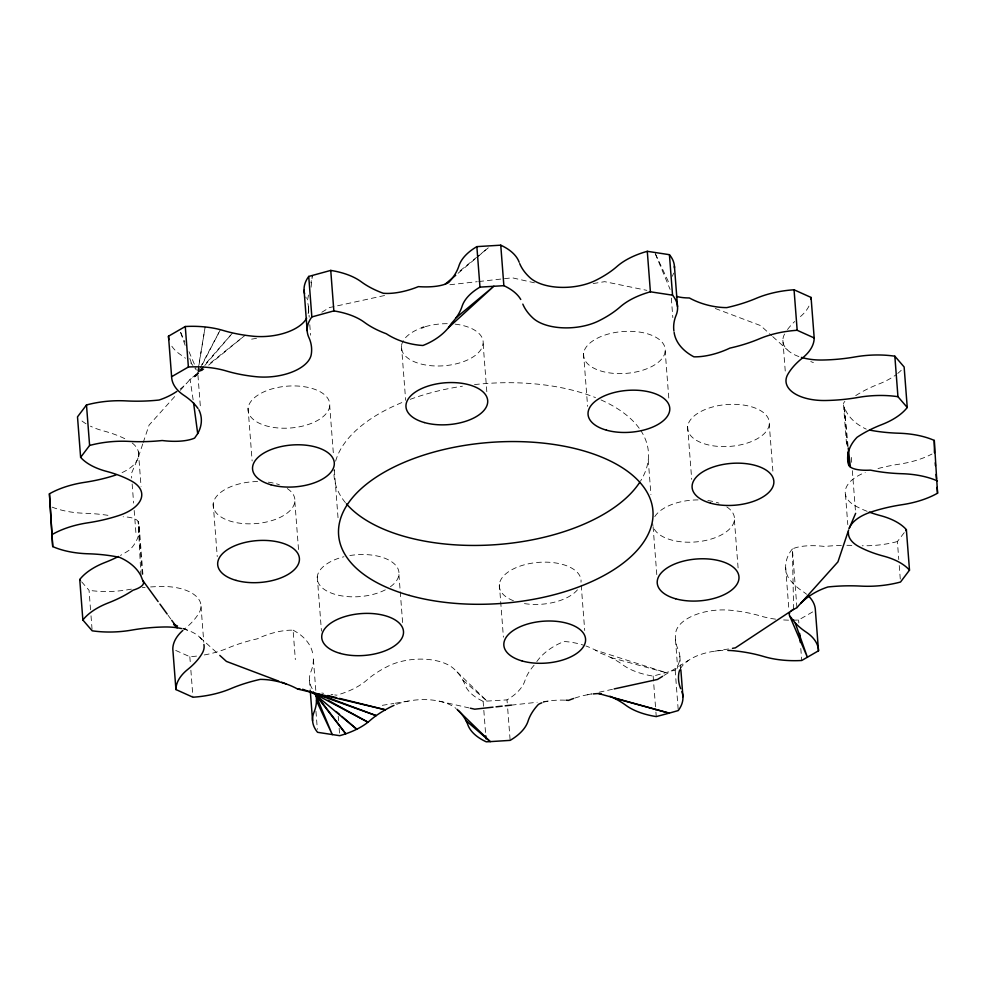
<?xml version="1.0" encoding="UTF-8"?>
<svg xmlns="http://www.w3.org/2000/svg" width="987" height="987" viewBox="0 0 987 987"><rect width="100%" height="100%" fill="white"/><g stroke="black" fill="none" stroke-linecap="round" stroke-linejoin="round"><path stroke-width="0.74" stroke-dasharray="4.93 3.7" d="M308.166 313.804L308.993 306.464M311.078 287.229L312.361 275.398L310.88 282.948M198.732 366.51L197.745 372.605L200.521 408.618M198.979 364.993L205.148 326.956L197.264 374.32L201.471 366.202M308.499 295.051L307.302 301.097A108.447 55.531 -4.4 0 1 308.351 312.385M142.745 443.953L137.884 458.437L131.357 473.661L131.703 478.066M143.226 442.509L149.062 425.126L176.278 394.8M202.175 364.845L220.397 329.683L201.422 365.424M200.719 366.757L195.796 376.022L203.766 366.708M904.24 532.635L897.393 541.542L898.775 559.543M204.753 365.535L232.611 332.927L204.457 365.054M203.445 366.202L193.39 377.676L203.976 368.99M180.313 390.309L186.358 383.561M458.042 273.313L476.758 257.533M477.93 256.546L488.454 247.675L477.757 256.373M208.676 365.141L245.121 335.247L208.035 364.894M459.967 270.931L476.573 257.348M203.248 368.719L190.084 379.242A44.625 27.081 -22.2 0 1 179.955 389.211M321.848 312.25L329.51 307.549L387.792 294.805M663.869 675.527L688.112 660.648M812.659 611.928L798.606 619.984A67.104 34.36 -4.4 0 1 795.251 620.132M775.56 619.157A67.104 34.36 -4.4 0 1 760.669 616.024A108.447 55.531 -4.4 0 0 730.935 610.299A42.873 21.948 -4.4 0 0 675.713 632.692A108.447 55.531 -4.4 0 0 677.551 648.151L679.315 652.839A67.104 34.36 -4.4 0 1 675.157 670.062L653.147 676.095A67.104 34.36 -4.4 0 1 622.637 664.707A108.447 55.531 -4.4 0 0 600.688 653.246L595.395 650.125A44.625 24.922 14.3 0 0 585.933 645.979M587.253 694.811L591.744 693.836M599.208 692.195L612.668 689.259M593.15 283.553L604.686 281.665L646.88 290.363M382.314 705.335L393.85 703.447M395.293 703.213L408.273 701.091M251.636 339.133L258.865 337.973M715.131 651.136L731.034 648.558M449.838 284.737L477.239 281.69M478.769 281.529L512.265 277.803L534.46 282.825M511.278 705.137L537.162 702.263M543.257 701.584L550.869 700.733M534.103 665.226A108.447 55.531 -4.4 0 0 524.948 680.611A67.104 34.36 -4.4 0 1 507.022 699.882L483.137 701.325A67.104 34.36 -4.4 0 1 464.704 684.25A108.447 55.531 -4.4 0 0 455.143 670L453.884 668.804A42.873 21.948 -4.4 0 0 388.347 666.065A108.447 55.531 -4.4 0 0 366.745 680.154A67.104 34.36 -4.4 0 1 336.604 695.193L334.741 694.934M331.027 694.404L332.878 694.675M321.787 693.022L323.625 693.306M439.227 701.165L468.825 707.864M610.743 657.552L666.04 672.653L595.395 650.125M715.279 308.487L760.57 325.587L771.612 335.58M810.771 361.538L813.411 362.636M182.842 628.225L188.135 630.434M196.536 656.108A67.104 34.36 -4.4 0 1 189.825 656.713L175.587 650.371M462.903 680.191L487.109 701.128L455.143 670M772.722 336.592L787.071 349.595M199.929 637.405L218.695 654.418M90.545 609.806L89.052 590.312L81.218 581.343M168.086 615.296L170.8 619.034M655.343 253.721L669.902 284.91M180.757 332.446L184.877 342.07M188.998 351.68L196.068 368.163M655.306 253.782L670.111 289.376M180.596 332.57L185.198 345.512M189.788 358.441L191.836 364.191M193.131 399.834L190.084 379.242A44.625 11.474 -1.5 0 0 197.24 370.902L195.759 369.274A108.447 55.531 -4.4 0 0 194.883 367.978M848.092 446.469L844.292 406.607A44.625 11.733 0.2 0 1 844.86 401.401M899.243 565.539L900.514 582.034M851.337 457.425L851.793 463.31M852.361 470.676L855.532 511.871M847.352 446.334L844.292 406.607A44.625 30.671 8.3 0 0 866.253 429.135M843.49 404.867L846.747 447.173M845.489 494.623L847.796 524.615M782.876 340.318L785.418 373.308M798.606 619.984L798.841 622.982M800.802 648.484L801.728 660.488M796.916 607.758L792.388 548.908A44.625 16.828 10.8 0 1 824.799 546.477A108.447 55.531 -4.4 0 1 841.368 545.392M785.677 567.87L788.909 609.904M769.28 424.373A40.985 20.986 -4.4 0 1 705.976 444.298A40.985 20.986 -4.4 0 1 710.109 407.705A40.985 20.986 -4.4 0 1 769.28 424.373L772.994 472.662M734.402 519.989L738.239 569.783M687.631 426.544L691.702 479.361M671.333 298.099L672.826 317.604M665.201 351.372A40.985 20.986 -4.4 0 1 601.897 371.309A40.985 20.986 -4.4 0 1 606.03 334.704A40.985 20.986 -4.4 0 1 665.201 351.372L669.026 401.178M679.821 656.269L680.746 668.261M675.49 639.81L677.687 668.31M675.157 670.062L678.266 710.566M648.249 459.893L650.927 494.598M653.098 526.688L656.935 576.482M653.147 676.095L655.8 710.591M655.911 712.096L656.256 716.587M583.551 353.556L587.61 406.373M581.232 585.229L584.711 630.496M483.124 343.76L486.838 392.049M499.348 584.378L503.407 637.207M507.022 699.882L507.256 702.88M507.713 708.876L510.143 740.373M483.137 701.325L483.704 708.814M483.827 710.319L485.666 734.316M401.475 345.931L405.657 400.266M398.921 574.594L402.758 624.389M329.72 405.99A40.985 20.986 -4.4 0 1 266.416 425.915A40.985 20.986 -4.4 0 1 270.549 389.322A40.985 20.986 -4.4 0 1 329.72 405.99L333.544 455.784M334.334 469.763L338.047 518.052M308.388 306.698L309.202 317.197M309.782 324.698L310.584 335.198M338.22 716.192L338.566 720.695M339.146 728.184L339.713 735.685M317.271 576.766L321.454 631.1M315.791 690.394L313.249 657.404A108.447 55.531 -4.4 0 1 310.917 671.666A67.104 34.36 -4.4 0 0 313.261 690.271M315.963 711.319L317.345 729.319M309.474 680.339L310.165 689.333M294.842 501.593L298.666 551.4M204.26 654.961A67.104 34.36 -4.4 0 0 227.602 648.188A108.447 55.531 -4.4 0 1 257.126 638.885A44.625 20.11 -22.2 0 1 293.09 630.175L295.347 659.612M248.07 408.162L252.129 460.978M213.192 503.777L217.251 556.594M201.015 606.191L203.778 642.192M189.825 656.713L190.405 664.214M190.873 670.21L192.946 697.217M138.402 451.886L141.055 486.381M139.204 526.219L142.93 574.582M142.251 574.508L138.18 521.543A44.625 13.238 -14 0 0 123.141 516.769M132.147 483.963L133.627 503.086M134.183 510.439L135.885 532.511M91.014 615.802L92.05 629.311M140.919 575.84L138.18 521.543A44.625 32.176 -10.8 0 1 129.951 549.697A108.447 55.531 -4.4 0 1 120.488 555.41M793.61 609.324L792.388 548.908A44.625 32.435 -8.4 0 0 788.119 577.222L789.958 579.801A108.447 55.531 -4.4 0 0 802.962 591.571A67.104 34.36 -4.4 0 1 806.589 594.273M536.805 661.623A44.625 28.068 -21.4 0 1 564.07 641.513A44.625 24.922 14.3 0 1 583.44 645.14M293.09 630.175A44.625 31.288 6.4 0 1 312.867 654.578M640.637 430.32A157.624 80.712 -4.4 0 1 640.526 481.064M345.388 502.617A157.624 80.712 -4.4 0 1 334.075 469.763M335.617 461.176A157.624 80.712 -4.4 0 1 404.362 401.561M410.185 399.34A157.624 80.712 -4.4 0 1 462.422 386.188M474.488 384.597A157.624 80.712 -4.4 0 1 595.519 397.613M601.021 399.932A157.624 80.712 -4.4 0 1 639.81 429.111M287.242 488.54A40.985 20.986 -4.4 0 1 268.834 521.444A40.985 20.986 -4.4 0 1 213.414 507.478A40.985 20.986 -4.4 0 1 259.433 481.533M268.316 482.174A40.985 20.986 -4.4 0 1 275.213 483.494M276.496 483.84A40.985 20.986 -4.4 0 1 279.383 484.753M455.167 324.155A40.985 20.986 -4.4 0 1 477.276 353.765A40.985 20.986 -4.4 0 1 413.861 361.575A40.985 20.986 -4.4 0 1 419.981 328.486M425.323 326.672A40.985 20.986 -4.4 0 1 449.233 323.724M726.802 506.923A40.985 20.986 -4.4 0 1 706.236 540.345A40.985 20.986 -4.4 0 1 652.691 523.529M654.763 516.657A40.985 20.986 -4.4 0 1 698.993 499.915M707.876 500.557A40.985 20.986 -4.4 0 1 718.943 503.136M577.432 589.844A40.985 20.986 -4.4 0 1 523.036 603.365M513.425 600.725A40.985 20.986 -4.4 0 1 524.257 564.823A40.985 20.986 -4.4 0 1 580.998 582.207M349.842 555.545A40.985 20.986 -4.4 0 1 392.9 562.664A40.985 20.986 -4.4 0 1 390.173 586.907M385.275 589.856A40.985 20.986 -4.4 0 1 323.033 588.486A40.985 20.986 -4.4 0 1 343.957 556.742M543.121 702.386A44.625 15.841 9.7 0 1 564.786 700.165M897.393 541.542A67.104 34.36 -4.4 0 1 862.206 545.762M867.117 511.315A108.447 55.531 -4.4 0 1 855.433 505.924A42.873 21.948 -4.4 0 1 865.229 472.489M878.011 468.541A108.447 55.531 -4.4 0 1 899.219 464.174A67.104 34.36 -4.4 0 0 931.999 454.032M846.883 545.317A108.447 55.531 -4.4 0 1 852.361 545.392M798.865 356.566A42.873 21.948 -4.4 0 1 784.764 333.742M787.503 329.559A108.447 55.531 -4.4 0 1 794.732 321.491M808.933 306.13A67.104 34.36 -4.4 0 1 799.186 317.629M855.717 395.627A108.447 55.531 -4.4 0 1 878.64 384.116A67.104 34.36 -4.4 0 0 895.789 374.937M901.242 370.273A67.104 34.36 -4.4 0 1 897.751 373.419M672.418 276.261A108.447 55.531 -4.4 0 1 672.961 274.842A67.104 34.36 -4.4 0 0 673.59 273.103M305.748 297.001A108.447 55.531 -4.4 0 1 306.34 298.358M171.837 346.227A67.104 34.36 -4.4 0 0 180.917 354.938A108.447 55.531 -4.4 0 1 185.47 358.244M190.688 362.957A108.447 55.531 -4.4 0 1 192.909 365.437M124.757 438.672A108.447 55.531 -4.4 0 0 103.438 430.887A67.104 34.36 -4.4 0 1 90.434 426.162M86.054 423.793A67.104 34.36 -4.4 0 1 80.49 419.783M132.209 443.015A42.873 21.948 -4.4 0 1 121.29 472.946M52.077 507.108A67.104 34.36 -4.4 0 0 85.092 513.289A108.447 55.531 -4.4 0 1 108.952 515.485M131.394 589.14A108.447 55.531 -4.4 0 0 128.692 589.597A67.104 34.36 -4.4 0 1 89.052 590.312M142.325 587.672A108.447 55.531 -4.4 0 1 145.089 587.388M150.604 586.944A108.447 55.531 -4.4 0 1 161.658 586.488A42.873 21.948 -4.4 0 1 199.127 612.754A108.447 55.531 -4.4 0 1 184.692 628.867M182.879 628.879A42.873 21.948 -4.4 0 1 203.285 642.389M396.601 704.336A42.873 21.948 -4.4 0 1 455.957 708.407M788.564 620.157A67.104 34.36 -4.4 0 1 781.975 619.836M680.351 668.804A42.873 21.948 -4.4 0 1 726.58 650.396M574.829 698.068A44.625 18.975 -21.5 0 1 591.731 694.095"/><path stroke-width="1.48" d="M115.898 474.994A108.447 55.531 -4.4 0 1 84.672 482.335A67.104 34.36 -4.4 0 0 49.436 493.808L52.718 546.576A67.104 34.36 -4.4 0 0 88.213 553.781A108.447 55.531 -4.4 0 1 119.587 557.347A44.625 30.671 8.3 0 1 140.919 575.84L142.708 580.393L158.117 601.589M49.436 493.808L52.718 546.576M934.442 452.7L934.282 440.424A67.104 34.36 -4.4 0 0 898.787 433.219A108.447 55.531 -4.4 0 1 869.892 430.147M855.643 513.339L849.116 528.563A42.873 21.948 -4.4 0 1 871.102 512.006A108.447 55.531 -4.4 0 1 902.328 504.665A67.104 34.36 -4.4 0 0 937.564 493.192L934.282 440.424M848.623 530.007L837.938 561.874L800.642 603.439M198.88 409.778A44.625 32.435 -8.4 0 1 197.696 433.589L194.612 438.092A44.625 16.828 10.8 0 1 162.201 440.523A108.447 55.531 -4.4 0 1 129.211 441.399A67.104 34.36 -4.4 0 0 89.607 445.458L80.626 457.351A67.104 34.36 -4.4 0 0 106.547 471.379A108.447 55.531 -4.4 0 1 131.567 481.076A42.873 21.948 -4.4 0 1 119.008 515.485A108.447 55.531 -4.4 0 1 87.781 522.826A67.104 34.36 -4.4 0 0 52.558 534.3M197.992 408.482A108.447 55.531 -4.4 0 0 184.038 395.429A67.104 34.36 -4.4 0 1 171.615 376.713L188.394 367.016A67.104 34.36 -4.4 0 1 226.331 370.976A108.447 55.531 -4.4 0 0 256.065 376.701A42.873 21.948 -4.4 0 0 311.287 354.308A108.447 55.531 -4.4 0 0 308.869 337.492A67.104 34.36 -4.4 0 1 311.843 316.938L333.853 310.905A67.104 34.36 -4.4 0 1 364.363 322.293A108.447 55.531 -4.4 0 0 386.312 333.754A44.625 24.922 14.3 0 0 422.929 345.487A44.625 28.068 -21.4 0 0 448.517 327.61L451.664 323.107A108.447 55.531 -4.4 0 0 462.052 306.389A67.104 34.36 -4.4 0 1 479.978 287.118L503.863 285.675A67.104 34.36 -4.4 0 1 520.754 299.468M905.671 530.648L906.374 529.649A67.104 34.36 -4.4 0 0 880.453 515.621A108.447 55.531 -4.4 0 1 869.226 512.105M906.374 529.649L909.496 570.141L900.514 582.034A67.104 34.36 -4.4 0 1 860.911 586.105A108.447 55.531 -4.4 0 0 827.92 586.969A44.625 27.081 -22.2 0 0 796.916 607.758L793.61 609.324A44.625 11.474 -1.5 0 0 791.204 610.978M176.846 391.432A44.625 27.081 -22.2 0 1 159.08 400.031A108.447 55.531 -4.4 0 1 126.089 400.895A67.104 34.36 -4.4 0 0 86.486 404.966L77.504 416.859L80.626 457.351M448.517 327.61L493.907 286.205L456.191 317.666M304.576 293.657A67.104 34.36 -4.4 0 1 308.734 276.434L330.744 270.413A67.104 34.36 -4.4 0 1 361.242 281.788A108.447 55.531 -4.4 0 0 383.203 293.25A44.625 18.975 -21.5 0 0 418.402 286.625A44.625 15.841 9.7 0 0 445.174 284.17L455.71 275.287M793.61 609.324L735.364 647.867L732.477 648.336M662.598 676.317L657.49 679.451L614.161 688.926M171.615 376.713L168.493 336.209L185.272 326.512A67.104 34.36 -4.4 0 1 223.21 330.472A108.447 55.531 -4.4 0 0 252.943 336.209A42.873 21.948 -4.4 0 0 306.649 318.196M808.18 595.704A67.104 34.36 -4.4 0 1 815.385 610.287L818.507 650.791L801.728 660.488A67.104 34.36 -4.4 0 1 763.79 656.528A108.447 55.531 -4.4 0 0 734.057 650.791A42.873 21.948 -4.4 0 0 727.838 650.421M445.174 284.17L448.554 282.615A108.447 55.531 -4.4 0 0 458.93 265.885A67.104 34.36 -4.4 0 1 476.857 246.627L500.754 245.183A67.104 34.36 -4.4 0 1 518.496 260.605L519.174 262.258M493.007 707.161L474.735 709.197L470.305 708.197M496.054 706.828L502.149 706.149M505.196 705.816L511.278 705.137M593.187 693.935A44.625 18.975 -21.5 0 1 598.739 693.577L601.268 693.664M519.705 263.615A108.447 55.531 -4.4 0 0 530.007 277.705A42.873 21.948 -4.4 0 0 595.543 280.444A108.447 55.531 -4.4 0 0 617.134 266.354A67.104 34.36 -4.4 0 1 647.287 251.315L669.42 254.683A67.104 34.36 -4.4 0 1 674.454 267.896M522.826 304.119A108.447 55.531 -4.4 0 0 533.116 318.196A42.873 21.948 -4.4 0 0 598.653 320.935A108.447 55.531 -4.4 0 0 620.255 306.846A67.104 34.36 -4.4 0 1 650.396 291.807L672.542 295.175A67.104 34.36 -4.4 0 1 676.083 315.334A108.447 55.531 -4.4 0 0 673.911 331.015M182.854 630.422A67.104 34.36 -4.4 0 0 172.811 649.051L175.933 689.555L192.946 697.217A67.104 34.36 -4.4 0 0 230.711 688.692A108.447 55.531 -4.4 0 1 260.247 679.377A44.625 23.799 14.5 0 1 297.618 689.037L385.349 709.789L339.565 698.414M327.746 695.49L336.604 697.686M613.865 698.043L669.161 713.145L678.266 710.566A67.104 34.36 -4.4 0 0 681.918 691.665M598.739 693.577L669.161 713.145L656.256 716.587A67.104 34.36 -4.4 0 1 625.758 705.212A108.447 55.531 -4.4 0 0 609.978 696.242M302.627 689.247L376.195 715.624L318.517 694.108M278.79 681.178L226.43 661.413L219.805 655.417M281.628 682.251L285.872 683.855M177.549 626.017L173.589 624.364L177.154 627.769L171.713 620.292M676.44 296.322A44.625 12.621 -12.4 0 0 689.382 297.963A44.625 23.799 14.5 0 0 726.753 307.623A108.447 55.531 -4.4 0 0 756.289 298.308A67.104 34.36 -4.4 0 1 794.054 289.783L811.067 297.445L814.189 337.949A67.104 34.36 -4.4 0 1 802.308 358.133A108.447 55.531 -4.4 0 0 787.873 374.246A42.873 21.948 -4.4 0 0 825.342 400.512A108.447 55.531 -4.4 0 0 858.308 397.403A67.104 34.36 -4.4 0 1 897.948 396.688L907.25 407.483A67.104 34.36 -4.4 0 1 881.749 424.62A108.447 55.531 -4.4 0 0 857.049 437.303A44.625 32.176 -10.8 0 0 848.82 465.457L850.387 467.073A44.625 13.238 -14 0 0 870.534 470.145A108.447 55.531 -4.4 0 0 901.908 473.711A67.104 34.36 -4.4 0 1 937.391 480.916M674.133 332.422A44.625 31.288 6.4 0 0 693.91 356.825A44.625 20.11 -22.2 0 0 729.874 348.115A108.447 55.531 -4.4 0 0 759.398 338.812A67.104 34.36 -4.4 0 1 797.175 330.287L814.189 337.949M309.684 691.245L368.003 722.2L327.918 700.215M317.234 694.342L319.911 695.81M312.867 692.615L356.763 729.233L341.884 716.451M336.16 711.541L339.602 714.489M466.024 720.683L490.231 741.619L510.143 740.373A67.104 34.36 -4.4 0 0 528.07 721.115A108.447 55.531 -4.4 0 1 538.446 704.385A44.625 15.841 9.7 0 1 541.826 702.83M456.993 709.295L490.231 741.619L486.246 741.817A67.104 34.36 -4.4 0 1 467.826 724.742A108.447 55.531 -4.4 0 0 458.264 710.492M801.432 357.405A42.873 21.948 -4.4 0 0 822.233 360.021A108.447 55.531 -4.4 0 0 855.186 356.912A67.104 34.36 -4.4 0 1 894.839 356.196L904.129 366.979L907.25 407.483M789.736 612.68A44.625 11.474 -1.5 0 0 789.76 616.098L791.241 617.726A108.447 55.531 -4.4 0 0 806.083 632.062A67.104 34.36 -4.4 0 1 818.507 650.791M118.44 556.483A108.447 55.531 -4.4 0 1 105.251 562.38A67.104 34.36 -4.4 0 0 79.75 579.517L80.478 580.43M79.75 579.517L82.871 620.021L92.161 630.804A67.104 34.36 -4.4 0 0 131.814 630.088A108.447 55.531 -4.4 0 1 164.767 626.979A42.873 21.948 -4.4 0 1 181.485 628.559M313.286 691.875L345.746 733.81L316.963 695.81M159.931 604.081L167.173 614.05M315.112 693.355L315.988 695.082A108.447 55.531 -4.4 0 1 314.039 712.158A67.104 34.36 -4.4 0 0 317.58 732.317L339.713 735.685A67.104 34.36 -4.4 0 0 369.866 720.646A108.447 55.531 -4.4 0 1 391.457 706.556A42.873 21.948 -4.4 0 1 393.961 705.397M316.469 700.733L332.286 734.636L315.704 694.774M789.76 616.098L807.415 657.293L795.164 622.809M193.563 402.782L197.696 433.589M848.252 447.938L850.387 467.073M935.232 462.829L935.454 465.716M936.12 474.389L936.453 478.732M937.119 487.405L937.564 493.192M894.839 356.196L897.948 396.688M847.808 452.219L848.82 465.457M794.054 289.783L797.175 330.287M799.655 633.481L800.346 642.488M674.417 266.169L677.526 306.661M669.42 254.683L672.542 295.175M680.857 669.766L682.93 696.76M647.287 251.315L650.396 291.807M500.754 245.183L503.863 285.675M476.857 246.627L479.978 287.118M485.789 735.821L486.023 738.819M330.744 270.413L333.853 310.905M308.734 276.434L311.843 316.938M304.07 290.24L307.179 330.731M310.276 690.838L312.583 720.831M185.272 326.512L188.394 367.016M86.486 404.966L89.607 445.458M639.798 482.211A157.624 80.712 -4.4 0 1 496.387 544.627A157.624 80.712 -4.4 0 1 346.375 503.789M421.276 328.005A40.985 20.986 -4.4 0 1 423.954 327.092M142.708 580.393A44.625 11.733 0.2 0 1 133.072 590.189A108.447 55.531 -4.4 0 1 108.36 602.884A67.104 34.36 -4.4 0 0 82.871 620.021M297.618 689.037A44.625 12.621 -12.4 0 1 300.196 689.099M566.044 700.215A44.625 15.841 9.7 0 1 568.598 700.375A44.625 18.975 -21.5 0 1 573.57 698.5M909.496 570.141A67.104 34.36 -4.4 0 0 883.562 556.113A108.447 55.531 -4.4 0 1 858.554 546.428A42.873 21.948 -4.4 0 1 848.388 531.857M811.067 297.445A67.104 34.36 -4.4 0 1 810.981 299.184M168.95 339.639A67.104 34.36 -4.4 0 1 168.493 336.209M203.914 644.511A42.873 21.948 -4.4 0 1 202.236 653.258A108.447 55.531 -4.4 0 1 187.814 669.371A67.104 34.36 -4.4 0 0 175.933 689.555M794.128 620.157A67.104 34.36 -4.4 0 1 791.895 620.181M680.66 688.642A108.447 55.531 -4.4 0 1 678.834 673.196A42.873 21.948 -4.4 0 1 679.809 669.902M409.309 595.395A157.624 80.712 -4.4 0 0 652.777 518.743A157.624 80.712 -4.4 0 0 425.2 454.637A157.624 80.712 -4.4 0 0 409.309 595.395M236.066 580.381A40.985 20.986 -4.4 0 0 299.369 560.456A40.985 20.986 -4.4 0 0 240.199 543.788A40.985 20.986 -4.4 0 0 236.066 580.381M270.944 484.777A40.985 20.986 -4.4 0 0 334.248 464.84A40.985 20.986 -4.4 0 0 275.077 448.172A40.985 20.986 -4.4 0 0 270.944 484.777M424.348 422.547A40.985 20.986 -4.4 0 0 487.652 402.622A40.985 20.986 -4.4 0 0 428.481 385.954A40.985 20.986 -4.4 0 0 424.348 422.547M606.425 430.159A40.985 20.986 -4.4 0 0 669.729 410.234A40.985 20.986 -4.4 0 0 610.558 393.566A40.985 20.986 -4.4 0 0 606.425 430.159M710.504 503.16A40.985 20.986 -4.4 0 0 773.808 483.223A40.985 20.986 -4.4 0 0 714.637 466.555A40.985 20.986 -4.4 0 0 710.504 503.16M675.626 598.776A40.985 20.986 -4.4 0 0 738.93 578.838A40.985 20.986 -4.4 0 0 679.759 562.171A40.985 20.986 -4.4 0 0 675.626 598.776M522.222 660.994A40.985 20.986 -4.4 0 0 585.525 641.069A40.985 20.986 -4.4 0 0 526.355 624.401A40.985 20.986 -4.4 0 0 522.222 660.994M340.145 653.382A40.985 20.986 -4.4 0 0 403.449 633.444A40.985 20.986 -4.4 0 0 344.278 616.776A40.985 20.986 -4.4 0 0 340.145 653.382"/></g></svg>
